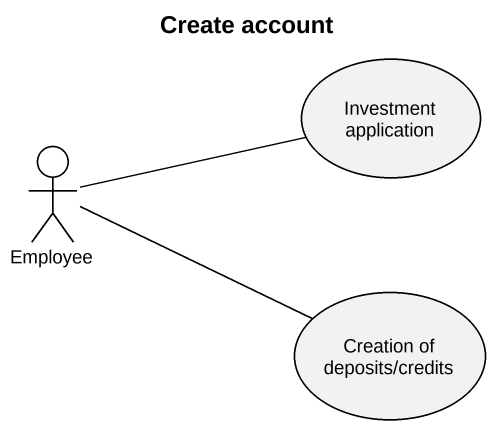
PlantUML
@startuml
title Create account
usecase "Investment application" as Investment_application
actor Employee
usecase "Creation of deposits/credits" as Creation_of_deposits_credits
Employee -right- Investment_application
Employee -right- Creation_of_deposits_credits
@enduml
